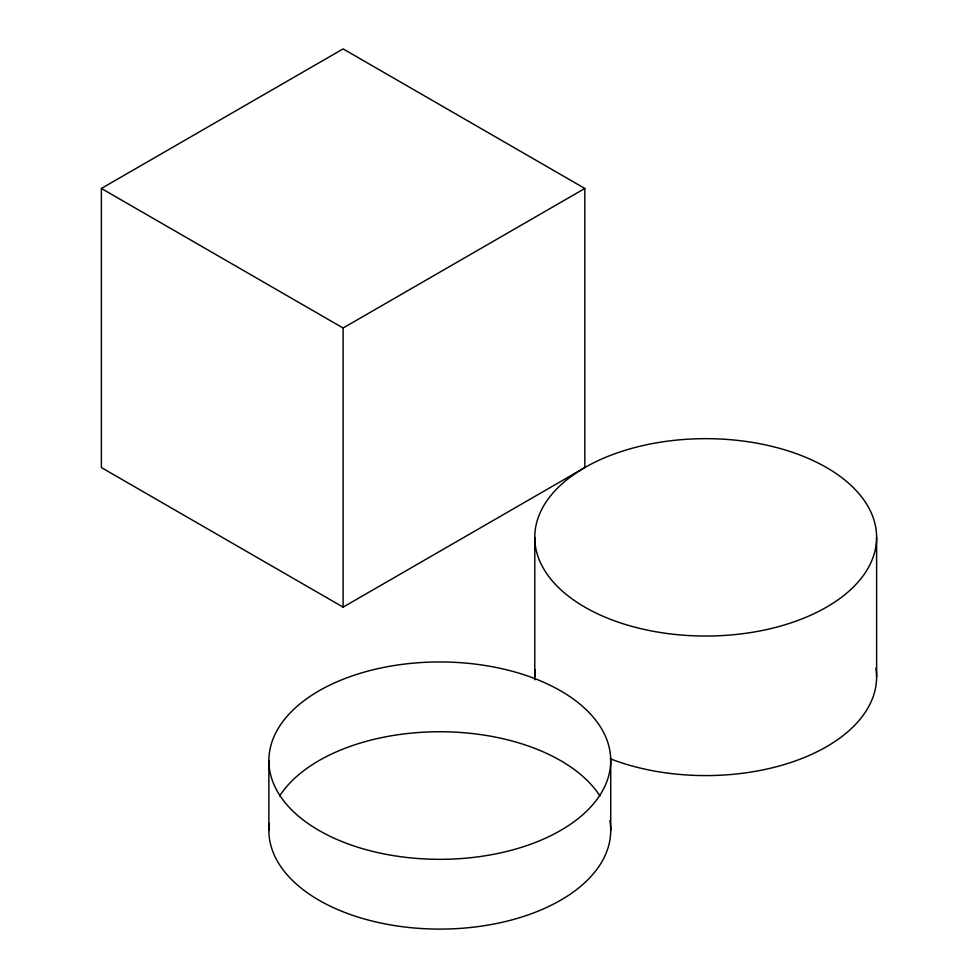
<?xml version="1.0" encoding="UTF-8"?>
<svg xmlns="http://www.w3.org/2000/svg" width="978" height="978" viewBox="0 0 978 978"><rect width="100%" height="100%" fill="white"/><g stroke="black" fill="none" stroke-linecap="round" stroke-linejoin="round"><path stroke-width="1.47" d="M101.382 188.461L343.107 48.9L584.832 188.461L584.832 467.57L343.107 607.13L101.382 467.57L101.382 188.461L343.107 328.009L584.832 188.461M876.618 537.35A170.918 98.68 0 0 1 620.223 622.815A170.918 98.68 0 0 1 620.223 451.885A170.918 98.68 0 0 1 876.618 537.35L876.618 676.91M610.724 760.639A170.918 98.68 0 0 1 354.342 846.104A170.918 98.68 0 0 1 354.342 675.175A170.918 98.68 0 0 1 610.724 760.639L610.724 830.42M534.77 537.35L534.77 676.91M343.107 328.009L343.107 607.13M268.877 760.639L268.877 830.42M875.946 668.17A170.918 98.68 0 0 1 792.583 761.886A170.918 98.68 0 0 1 610.186 758.745M534.844 679.82A170.918 98.68 0 0 1 535.235 669.624M609.869 820.566A170.918 98.68 0 0 1 442.239 929.088A170.918 98.68 0 0 1 269.305 823.378M279.647 795.933A170.918 98.68 0 0 1 439.794 731.74A170.918 98.68 0 0 1 599.942 795.933"/></g></svg>
